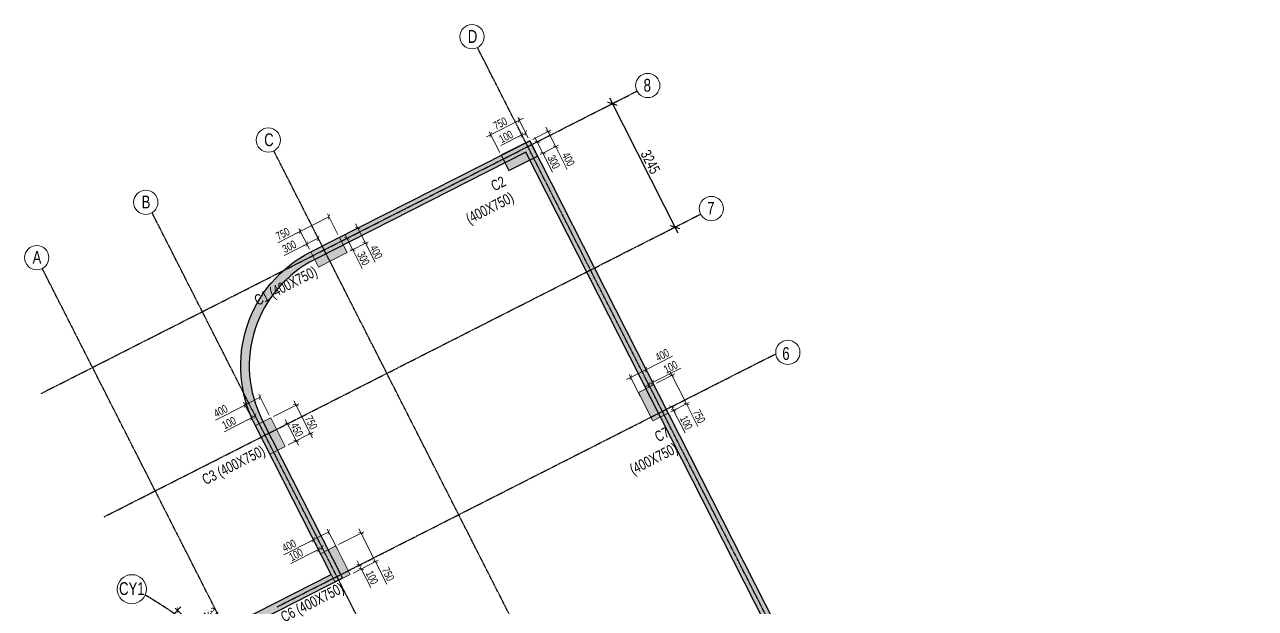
# Model space of a CAD drawing. Header units: millimetres. Extents: x 356 to 40629, y 2483 to 64847.
# Drawn here: x 8454 to 37287, y 51162 to 64847 of the extents above; entities that cross this region are included whole.
import ezdxf

# ---------------------------------------------------------------- set-up
doc = ezdxf.new("R2010")
doc.units = ezdxf.units.MM
doc.linetypes.add('ACAD_ISO10W100', pattern=[18, 12, -3, 0, -3])
doc.linetypes.add('CENTER', pattern=[50.800000000000004, 31.75, -6.349999999999999, 6.349999999999999, -6.349999999999999])
doc.layers.add('Arch-Comments', color=30, linetype='Continuous', plot=False)
for name, color, linetype in [('S - DIM', 8, 'Continuous'), ('S- Structural', 5, 'Continuous'), ('S-COLUMN NO', 6, 'Continuous'), ('S-GRID', 251, 'CENTER'), ('STR-RC WALL', 4, 'Continuous')]:
    doc.layers.add(name, color=color, linetype=linetype)
for name, color, linetype, lineweight in [('S - SEC CUT', 4, 'Continuous', 13), ('S-COL HATCH', 8, 'Continuous', 0), ('S-COLUMN', 6, 'Continuous', 9), ('S-GRID-IDEN', 1, 'Continuous', 9), ('STR-COL-DIM', 8, 'Continuous', 18)]:
    doc.layers.add(name, color=color, linetype=linetype, lineweight=lineweight)
doc.styles.add('EL', font='swisscl.ttf')
doc.styles.add('SOBHA', font='swisscl.ttf')
doc.styles.add('Swis721 LtCn BT_14', font='swisscl.ttf', dxfattribs={"height": 2.5})
doc.dimstyles.new('S-100', dxfattribs={"dimscale": 100, "dimtxt": 2.5, "dimasz": 1.75, "dimexe": 1, "dimexo": 0, "dimgap": 0.5, "dimtad": 1, "dimdec": 0, "dimrnd": 0.0005, "dimzin": 0, "dimdsep": 46, "dimtxsty": 'EL', "dimblk": 'ARCHTICK', "dimcen": 0.09, "dimdle": 1.5, "dimclrd": 251, "dimclre": 251, "dimclrt": 3, "dimadec": 0, "dimazin": 0, "dimtfac": 1, "dimtdec": 0, "dimtofl": 0, "dimtmove": 0, "dimatfit": 3, "dimfxl": 2, "dimtolj": 1, "dimtzin": 0, "dimlwd": -1, "dimlwe": -1, "dimarcsym": 0})
doc.dimstyles.new('S-75', dxfattribs={"dimscale": 75, "dimtxt": 2.5, "dimasz": 1.25, "dimexe": 1, "dimexo": 1, "dimgap": 0.5, "dimtad": 1, "dimdec": 0, "dimrnd": 0.0005, "dimzin": 0, "dimdsep": 46, "dimtxsty": 'EL', "dimblk": 'ARCHTICK', "dimcen": 0.09, "dimdle": 1.5, "dimclrd": 251, "dimclre": 251, "dimclrt": 3, "dimadec": 0, "dimazin": 0, "dimtfac": 1, "dimtdec": 0, "dimtofl": 0, "dimtmove": 0, "dimatfit": 3, "dimfxl": 2, "dimtolj": 1, "dimtzin": 0, "dimlwd": -1, "dimlwe": -1, "dimarcsym": 0})

# ---------------------------------------------------------------- blocks, each defined once
blk = doc.blocks.new('A$Cb8b67056')
h = blk.add_hatch(color=9)
h.dxf.hatch_style = 1
h.paths.add_polyline_path([(8290.856559183449, 37694.23861584813), (8109.76406216994, 38050.89742692933), (7441.02879140526, 37711.34899498895), (7622.121288448572, 37354.69018392824)])
at = {"layer": 'S- Structural', "linetype": 'Continuous', "ltscale": 150}
h = blk.add_hatch(color=9, dxfattribs=at)
h.dxf.hatch_style = 1
edge = h.paths.add_edge_path()
edge.add_line((5807.231594830751, 12100.59479809925), (2170.05579572171, 19264.10332269408))
edge.add_line((2170.05579572171, 19264.10332269408), (1489.472176007926, 26657.21466716565))
edge.add_line((1489.472176007926, 26657.21466716565), (3728.266037367285, 27794.81120231934))
edge.add_line((3728.266037367285, 27794.81120231934), (1844.377297986299, 31505.10029564239))
edge.add_arc((4340.987067278475, 32772.75153307244), 2799.99999997912, 116.9190531344876, 206.9191393834795, ccw=False)
edge.add_line((3073.339588068426, 35269.36321058869), (8021.980591766537, 37782.0216069445))
edge.add_line((8021.980591766537, 37782.0216069445), (23355.78914291039, 7582.327987978235))
edge.add_line((23355.78914289921, 7582.327987981961), (23655.87691638991, 7433.07305499725))
edge.add_line((23655.87691638991, 7433.073054999113), (8109.76406216994, 38050.89742692933))
edge.add_line((8109.76406216994, 38050.89742692933), (2982.793339550495, 35447.69261612743))
edge.add_arc((4340.987067304552, 32772.75153306313), 2999.999999995948, 116.9190531349365, 206.9191393746611)
edge.add_line((1666.048028551042, 31414.55377907679), (3459.370654888451, 27882.51621532999))
edge.add_line((3459.370654888451, 27882.51621532999), (1277.897189196199, 26774.04584700801))
edge.add_line((1277.897189196199, 26774.04584700801), (1974.396156910807, 19207.68940117582))
edge.add_line((1974.396156910807, 19207.68940117582), (5628.901432771236, 12010.05003955401))
edge.add_arc((5138.493487108498, 11761.05195355415), 550.000000000673, -55.26835309946023, 26.91857442020938, ccw=False)
edge.add_line((5451.846935074776, 11309.04574049264), (1479.811843946576, 8555.431176617743))
edge.add_arc((3783.758937876672, 5553.988275555894), 3783.758937876922, 127.5103189442116, 321.5458748085917)
edge.add_arc((10674.1225875616, -106.6734657865017), 5134.554712997532, 121.7000063388154, 139.8956220612543, ccw=False)
edge.add_arc((7482.877482585609, 3215.818111116067), 1156.476061322927, 64.75738685450551, 77.44847160495435)
edge.add_arc((10674.12506752833, -106.6764474660158), 5334.558594571288, 123.4431513525636, 130.4710645838518)
edge.add_arc((3918.060007754713, 5522.799907045438), 3649.21157276052, 334.4952862525346, 352.5911324981943)
edge.add_arc((13744.42951834202, 6402.660584609956), 6352.813823196775, 192.273054173958, 198.9020784623342)
edge.add_arc((7596.619377020747, 3548.086429560557), 808.3629911147658, 62.00510955947499, 80.20074890027598, ccw=False)
edge.add_arc((13744.22765110805, 6402.604268737137), 6152.604599122085, 149.3687673032812, 200.3614136317161, ccw=False)
edge.add_line((8450.13034113124, 9537.421173378825), (8602.986807387322, 9795.55384345539))
edge.add_line((8602.986807387322, 9795.55384345539), (8430.900085888803, 9897.466356348246))
edge.add_line((8430.900085888803, 9897.466356350109), (8279.858929049224, 9636.059023328125))
edge.add_line((8279.858929049224, 9636.059023326263), (8177.606952603907, 9463.375281302258))
edge.add_arc((13744.22765161469, 6402.604269662872), 6352.604599087477, 151.1960846543933, 161.718345873737)
edge.add_arc((20907.5512566939, 4235.684506366029), 13835.40195395883, 162.5031577640508, 163.8354996245798)
edge.add_arc((13744.2276516743, 6402.604269649834), 6352.604599149819, 164.6203115153375, 177.5277736576635)
edge.add_arc((3784.689402069897, 5554.166403094306), 3783.195864278834, 17.25924951997855, 49.79893577597156)
edge.add_line((6226.635928273201, 8443.711023040116), (6061.638641390949, 8320.896379677579))
edge.add_arc((3784.689402069897, 5554.166403090581), 3583.195864279514, -26.62030740346222, 50.54647806681419, ccw=False)
edge.add_arc((3784.842164400965, 5554.38356682472), 3583.156610919557, 321.57557375097235, 333.3754936610169, ccw=False)
edge.add_arc((10674.11820478737, -106.6684050746262), 5334.548104353082, 139.9269993831257, 140.0717028247857)
edge.add_arc((3783.586593735964, 5554.064820410683), 3583.593159090097, 244.65159362045858, 321.3767173958822, ccw=False)
edge.add_line((2249.373223498464, 2315.495805481449), (2071.021750576794, 2406.166857030243))
edge.add_arc((3783.586593743414, 5554.064820418134), 3583.593159100507, 127.5853800739763, 241.4522875115809, ccw=False)
edge.add_line((1597.799107532948, 8393.866397125646), (5565.793643429875, 11144.67984483577))
edge.add_arc((5138.493487101048, 11761.05195355415), 750.0000000030553, 304.7316469014331, 386.9185744199305)
at = {"color": 4, "ltscale": 20}
blk.add_lwpolyline([(6186.973371487111, 8474.408201230692, -0.1463558368927955), (7397.62163554877, 6678.606096195057, -0.1243819287286583), (8279.859100800008, 9636.059258272871), (8430.89488395676, 9897.469437016174), (8602.98160545528, 9795.556924123317), (8450.13034113124, 9537.421173378825, 0.2262431691890696), (7976.059161696582, 4261.862427482381, 0.0795606898011945), (6746.844522912055, 3200.914643952624, -1.130647793762396), (1479.811843946576, 8555.431176617743), (5451.846935078502, 11309.0457404945, 0.3748146044806575), (5628.901432771236, 12010.05003955587), (1974.396156910807, 19207.68940117582), (1277.897189196199, 26774.04584700614), (3459.419194739312, 27882.54087984562), (1666.048028748482, 31414.55377868563, -0.4142140032682225), (2982.793339543045, 35447.69261612371), (8109.763748843223, 38050.89726102911), (23655.87691638991, 7433.07305499725), (23654.79470431805, 7432.878890320658)], format="xyb", dxfattribs=at)
at = {"color": 4, "linetype": 'Continuous'}
blk.add_lwpolyline([(23654.79474387318, 7432.878667812794), (13719.65580639988, 5650.369751168415, -0.5701340176886465), (13096.63817634433, 6786.064246820285), (13249.49079991132, 7044.202293066309), (13421.58368263393, 6942.300184711815), (13268.73388562351, 6684.166911980137, 0.5584873636583173), (13706.69440739974, 5851.245968637988), (23355.78914291039, 7582.327987978235), (8021.980591822416, 37782.02160697244), (3073.339588060975, 35269.36321058497, 0.4142140032686584), (1844.377297986299, 31505.10029564426), (3728.266037367285, 27794.81120231934), (1489.472176007926, 26657.21466716565), (2170.05579572171, 19264.10332269408), (5807.231594830751, 12100.59479810111, -0.3748146044815324), (5565.793643429875, 11144.67984483577), (1597.799107532948, 8393.866397125646, 2.861785153657656), (6061.046264968812, 8320.889241266996)], format="xyb", dxfattribs=at)
at = {"color": 4}
blk.add_lwpolyline([(8290.856559183449, 37694.23861584813), (8109.76406216994, 38050.89742692933), (7441.02879140526, 37711.34899498895), (7622.121288448572, 37354.69018392824)], close=True, dxfattribs=at)
blk = doc.blocks.new('A$Cdfa6e004')
at = {"layer": 'S- Structural', "linetype": 'Continuous', "ltscale": 150}
h = blk.add_hatch(color=9, dxfattribs=at)
h.dxf.hatch_style = 1
h.paths.add_polyline_path([(23655.8770232549, 7383.073010450992), (8109.763748843237, 38000.89742695168), (2982.793339552038, 35397.69278205084, 0.4142140032453268), (1666.048028637771, 31364.55394482628), (3459.419194739326, 27832.54104576819), (1277.897189196214, 26724.04601292872), (1974.396156910821, 19157.6895670984), (5628.901432771818, 11960.05020547733, -0.3748146044818459), (5451.846935075606, 11259.04590641505), (1479.811843946591, 8505.431342540316, 1.130647793762394), (6746.844522912055, 3150.914809875183, -0.013347701598568), (6928.940196388154, 3355.770499094833), (6997.608431965403, 3512.889151051226), (6828.023216965099, 3613.682597231709, -1.197867751285366), (1597.799107532963, 8343.866563048228), (5565.793643428784, 11094.68001075758, 0.3748146044814529), (5807.231594831464, 12050.5949640223), (2170.055795721724, 19214.10348861665), (1489.472176007941, 26607.21483308823), (3728.266037367299, 27744.81136824191), (1844.377298084073, 31455.10046137428, -0.4142140032920218), (3073.339588067597, 35219.36337651089), (8021.980591822432, 37732.02177289502), (23355.78914291042, 7532.32815390081), (13706.69440739976, 5801.246134560563, -0.5584873636583173), (13268.73388562353, 6634.167077902711), (13096.63817634435, 6736.06441274286, 0.5701340176886461), (13719.65580639989, 5600.36991709099)])
at = {"layer": 'STR-RC WALL', "linetype": 'Continuous'}
for points in [[(8450.13034113124, 9487.421339301392, 0.2262431691890696), (7976.059161696582, 4211.862593404949, 0.0795606898011945), (6746.844522912055, 3150.914809875191, -1.130647793762396), (1479.811843946576, 8505.43134254031), (5451.846935078502, 11259.04590641707, 0.3748146044806575), (5628.901432771236, 11960.05020547844), (1974.396156910807, 19157.68956709839), (1277.897189196199, 26724.04601292871), (3459.419194739312, 27832.54104576819), (1666.048028748482, 31364.5539446082, -0.4142140032682225), (2982.793339543045, 35397.69278204627), (8109.763748843223, 38000.89742695168), (23655.87691638991, 7383.073220919817), (23654.79470431805, 7382.879056243226)], [(23654.79474387318, 7382.878833735361), (13719.65580639988, 5600.369917090983, -0.5701340176886465), (13096.63817634433, 6736.064412742853), (13268.73388562351, 6634.167077902704, 0.5584873636583173), (13706.69440739974, 5801.246134560555), (23355.78914291039, 7532.328153900802), (8021.980591822416, 37732.02177289501), (3073.339588060975, 35219.36337650754, 0.4142140032686584), (1844.377297986299, 31455.10046156682), (3728.266037367285, 27744.81136824191), (1489.472176007926, 26607.21483308822), (2170.05579572171, 19214.10348861664), (5807.231594830751, 12050.59496402368, -0.3748146044815324), (5565.793643429875, 11094.68001075834), (1597.799107532948, 8343.866563048214, 2.861785153657656), (6061.046264968812, 8270.889407189561)]]:
    blk.add_lwpolyline(points, format="xyb", dxfattribs=at)
blk = doc.blocks.new('_ArchTick')
at = {"color": 0, "linetype": 'ByBlock', "const_width": 0.15}
blk.add_lwpolyline([(-0.5, -0.5), (0.5, 0.5)], dxfattribs=at)
blk = doc.blocks.new('*D438')
at = {"layer": 'STR-COL-DIM', "color": 251, "linetype": 'Continuous', "transparency": 16777216}
for p, q in [((23233.44868141296, 56317.73071029488), (23129.70678900965, 56522.04872793033)), ((23163.66163220402, 56455.17520085387), (23826.24345751626, 56791.59923836865)), ((22974.43499653341, 56359.09591472548), (23163.66163220402, 56455.17520085387)), ((23144.53233635704, 56272.58368895805), (23040.79044395373, 56476.9017065935))]:
    blk.add_line(p, q, dxfattribs=at)
at = {"layer": 'STR-COL-DIM', "color": 251, "transparency": 16777216, "xscale": 93.75, "yscale": 93.75, "zscale": 93.75}
for p, rotation in [((23163.66163220402, 56455.17520085387), 26.91905313534079), ((23074.7452871481, 56410.02817951704), 206.9190531353408)]:
    blk.add_blockref('_ArchTick', p, dxfattribs=dict(at, rotation=rotation))
at = {"layer": 'STR-COL-DIM', "color": 3, "transparency": 16777216, "insert": (23588.23452332206, 56820.49970938582), "char_height": 187.5, "attachment_point": 5, "rotation": 26.91905313534079, "style": 'EL'}
blk.add_mtext('\\A1;100', dxfattribs=at)
blk = doc.blocks.new('*D439')
at = {"layer": 'STR-COL-DIM', "color": 251, "linetype": 'Continuous', "transparency": 16777216}
for p, q in [((23549.63132387354, 55860.67519065917), (23680.10865610479, 55926.92411686512)), ((23595.01605427545, 55771.28991476102), (23725.4933865067, 55837.53884096697)), ((23613.23501147512, 55892.96950519095), (23709.5516593883, 55703.27376234828)), ((23658.61974187703, 55803.5842292928), (23925.57100269611, 55277.82343070787))]:
    blk.add_line(p, q, dxfattribs=at)
at = {"layer": 'STR-COL-DIM', "color": 251, "transparency": 16777216, "xscale": 93.75, "yscale": 93.75, "zscale": 93.75}
for p, rotation in [((23613.23501147512, 55892.96950519095), 116.9188547740658), ((23658.61974187703, 55803.5842292928), 296.9188547740658)]:
    blk.add_blockref('_ArchTick', p, dxfattribs=dict(at, rotation=rotation))
at = {"layer": 'STR-COL-DIM', "color": 3, "transparency": 16777216, "insert": (23954.47229771367, 55515.83226484553), "char_height": 187.5, "attachment_point": 5, "rotation": 296.9188547740658, "style": 'EL'}
blk.add_mtext('\\A1;100', dxfattribs=at)
blk = doc.blocks.new('*D440')
at = {"layer": 'STR-COL-DIM', "color": 251, "linetype": 'Continuous', "transparency": 16777216}
for p, q in [((23255.46782991211, 56440.02554323719), (23683.87388993094, 56657.54725255229)), ((23566.0681287665, 56723.90275448294), (23956.5484696646, 55954.85701240193)), ((23595.0159524336, 55771.29011533791), (24023.42201245243, 55988.81182465301)), ((23956.5484696646, 55954.85701240193), (24225.18866429785, 55425.77378798316))]:
    blk.add_line(p, q, dxfattribs=at)
at = {"layer": 'STR-COL-DIM', "color": 251, "transparency": 16777216, "xscale": 93.75, "yscale": 93.75, "zscale": 93.75}
for p, rotation in [((23617.00034714312, 56623.59244030121), 116.9190266238063), ((23956.5484696646, 55954.85701240193), 296.9190266238063)]:
    blk.add_blockref('_ArchTick', p, dxfattribs=dict(at, rotation=rotation))
at = {"layer": 'STR-COL-DIM', "color": 3, "transparency": 16777216, "insert": (24253.36609249729, 55665.20694873955), "char_height": 187.5, "attachment_point": 5, "rotation": 296.9190266238063, "style": 'EL'}
blk.add_mtext('\\A1;750', dxfattribs=at)
blk = doc.blocks.new('*D457')
at = {"layer": 'STR-COL-DIM', "color": 251, "linetype": 'Continuous', "transparency": 16777216}
for p, q in [((15582.62988648839, 60341.81814370407), (14813.58414262535, 59951.33780630446)), ((15793.6912831219, 59926.13557731488), (15548.67507454174, 60408.69168664646)), ((14913.89445703892, 60002.27002422445), (14383.71543673209, 59733.07344601874)), ((15124.95585367243, 59586.58745783527), (14879.93964509226, 60069.14356716684))]:
    blk.add_line(p, q, dxfattribs=at)
at = {"layer": 'STR-COL-DIM', "color": 251, "transparency": 16777216, "xscale": 93.75, "yscale": 93.75, "zscale": 93.75}
for p, rotation in [((15582.62988648839, 60341.81814370407), 26.91902636298859), ((14913.89445703892, 60002.27002422445), 206.9190263629885)]:
    blk.add_blockref('_ArchTick', p, dxfattribs=dict(at, rotation=rotation))
at = {"layer": 'STR-COL-DIM', "color": 3, "transparency": 16777216, "insert": (14502.24855102197, 59943.00702300554), "char_height": 187.5, "attachment_point": 5, "rotation": 26.919026362988593, "style": 'EL'}
blk.add_mtext('\\A1;750', dxfattribs=at)
blk = doc.blocks.new('*D458')
at = {"layer": 'STR-COL-DIM', "color": 251, "linetype": 'Continuous', "transparency": 16777216}
for p, q in [((15066.17701496263, 59702.35190288324), (14535.68762008545, 59432.99820071644)), ((15333.67128192223, 59838.1709631882), (14965.86666485187, 59651.41975526843)), ((15124.95590054254, 59586.58748163339), (15032.22224988608, 59769.22546962375)), ((15392.45016750214, 59722.40654193835), (15299.71651684568, 59905.04452992871))]:
    blk.add_line(p, q, dxfattribs=at)
at = {"layer": 'STR-COL-DIM', "color": 251, "transparency": 16777216, "xscale": 93.75, "yscale": 93.75, "zscale": 93.75}
for p, rotation in [((15066.17701496263, 59702.35190288324), 206.9189862057132), ((15333.67128192223, 59838.1709631882), 26.91898620571313)]:
    blk.add_blockref('_ArchTick', p, dxfattribs=dict(at, rotation=rotation))
at = {"layer": 'STR-COL-DIM', "color": 3, "transparency": 16777216, "insert": (14654.7678177055, 59643.34720048237), "char_height": 187.5, "attachment_point": 5, "rotation": 26.918986205713132, "style": 'EL'}
blk.add_mtext('\\A1;300', dxfattribs=at)
blk = doc.blocks.new('*D459')
at = {"layer": 'STR-COL-DIM', "color": 251, "linetype": 'Continuous', "transparency": 16777216}
for p, q in [((15939.67014664814, 59804.29363312681), (16070.14724952708, 59870.54301105414)), ((15952.3414576596, 59936.89845847541), (16139.21569499873, 59568.85260123784)), ((16075.61211919652, 59536.55806650433), (16206.08922207546, 59602.80744443167)), ((16139.21569499873, 59568.85260123784), (16364.02746315659, 59126.08937658532))]:
    blk.add_line(p, q, dxfattribs=at)
at = {"layer": 'STR-COL-DIM', "color": 251, "transparency": 16777216, "xscale": 93.75, "yscale": 93.75, "zscale": 93.75}
for p, rotation in [((16003.27372245035, 59836.5881678603), 116.919053134882), ((16139.21569499873, 59568.85260123784), 296.919053134882)]:
    blk.add_blockref('_ArchTick', p, dxfattribs=dict(at, rotation=rotation))
at = {"layer": 'STR-COL-DIM', "color": 3, "transparency": 16777216, "insert": (16392.00838785847, 59366.18074048786), "char_height": 187.5, "attachment_point": 5, "rotation": 296.919053134882, "style": 'EL'}
blk.add_mtext('\\A1;300', dxfattribs=at)
blk = doc.blocks.new('*D460')
at = {"layer": 'STR-COL-DIM', "color": 251, "linetype": 'Continuous', "transparency": 16777216}
for p, q in [((15894.51962214704, 59893.21687756293), (16322.9253134897, 60110.73864898602)), ((16205.11952162561, 60177.09409641332), (16437.14428342474, 59720.12499471441)), ((16075.61211916054, 59536.55806648171), (16504.01781050321, 59754.07983790482)), ((16437.14428342474, 59720.12499471441), (16662.95734116909, 59275.38974598843))]:
    blk.add_line(p, q, dxfattribs=at)
at = {"layer": 'STR-COL-DIM', "color": 251, "transparency": 16777216, "xscale": 93.75, "yscale": 93.75, "zscale": 93.75}
for p, rotation in [((16256.05178641123, 60076.78380579561), 116.919053131949), ((16437.14428342474, 59720.12499471441), 296.919053131949)]:
    blk.add_blockref('_ArchTick', p, dxfattribs=dict(at, rotation=rotation))
at = {"layer": 'STR-COL-DIM', "color": 3, "transparency": 16777216, "insert": (16690.32806418634, 59516.41149472), "char_height": 187.5, "attachment_point": 5, "rotation": 296.91905313194906, "style": 'EL'}
blk.add_mtext('\\A1;400', dxfattribs=at)
blk = doc.blocks.new('*D461')
at = {"layer": 'STR-COL-DIM', "color": 251, "linetype": 'Continuous', "transparency": 16777216}
for p, q in [((13974.22578989315, 56110.01071517121), (13517.25648494555, 55877.98635370986)), ((13828.62774465688, 55513.23647313454), (13583.6120355769, 55995.79208744303)), ((14185.28671436746, 55694.32865768741), (13940.27100528749, 56176.88427199589)), ((13617.56682018256, 55928.91853061835), (12926.98517506696, 55578.27842523257))]:
    blk.add_line(p, q, dxfattribs=at)
at = {"layer": 'STR-COL-DIM', "color": 251, "transparency": 16777216, "xscale": 93.75, "yscale": 93.75, "zscale": 93.75}
for p, rotation in [((13617.56682018256, 55928.91853061835), 206.9190029378265), ((13974.22578989315, 56110.01071517121), 26.91900293782648)]:
    blk.add_blockref('_ArchTick', p, dxfattribs=dict(at, rotation=rotation))
at = {"layer": 'STR-COL-DIM', "color": 3, "transparency": 16777216, "insert": (13047.10695083277, 55789.01854677325), "char_height": 187.5, "attachment_point": 5, "rotation": 26.919002937826484, "style": 'EL'}
blk.add_mtext('\\A1;400', dxfattribs=at)
blk = doc.blocks.new('*D462')
at = {"layer": 'STR-COL-DIM', "color": 251, "linetype": 'Continuous', "transparency": 16777216}
for p, q in [((13859.01501077856, 55674.27312020948), (13669.53933718829, 55578.06822095334)), ((13828.62792041634, 55513.23656237543), (13735.89519744043, 55695.8737802882)), ((13917.79312490827, 55558.50954836226), (13825.06040193236, 55741.14676627504)), ((13769.84980628663, 55629.00013422265), (13125.34602252887, 55301.75801172886))]:
    blk.add_line(p, q, dxfattribs=at)
at = {"layer": 'STR-COL-DIM', "color": 251, "transparency": 16777216, "xscale": 93.75, "yscale": 93.75, "zscale": 93.75}
for p, rotation in [((13769.84980628663, 55629.00013422265), 206.9188523511193), ((13859.01501077856, 55674.27312020948), 26.91885235111939)]:
    blk.add_blockref('_ArchTick', p, dxfattribs=dict(at, rotation=rotation))
at = {"layer": 'STR-COL-DIM', "color": 3, "transparency": 16777216, "insert": (13242.45553226884, 55510.96808010449), "char_height": 187.5, "attachment_point": 5, "rotation": 26.91885235111939, "style": 'EL'}
blk.add_mtext('\\A1;100', dxfattribs=at)
blk = doc.blocks.new('*D463')
at = {"layer": 'STR-COL-DIM', "color": 251, "linetype": 'Continuous', "transparency": 16777216}
for p, q in [((14421.93439885649, 55393.91583576647), (14679.03661763086, 55524.45875618095)), ((14561.23082576417, 55590.81420360362), (14866.82441450095, 54988.95245991059)), ((14625.66345801415, 54992.67467330483), (14882.76567678853, 55123.21759371934))]:
    blk.add_line(p, q, dxfattribs=at)
at = {"layer": 'STR-COL-DIM', "color": 251, "transparency": 16777216, "xscale": 93.75, "yscale": 93.75, "zscale": 93.75}
for p, rotation in [((14612.16309055373, 55490.50391298792), 116.9190531342033), ((14815.89214971139, 55089.26275052629), 296.9190531342033)]:
    blk.add_blockref('_ArchTick', p, dxfattribs=dict(at, rotation=rotation))
at = {"layer": 'STR-COL-DIM', "color": 3, "transparency": 16777216, "insert": (14833.0830950256, 55350.33341055441), "char_height": 187.5, "attachment_point": 5, "rotation": 296.9190531342033, "style": 'EL'}
blk.add_mtext('\\A1;450', dxfattribs=at)
blk = doc.blocks.new('*D464')
at = {"layer": 'STR-COL-DIM', "color": 251, "linetype": 'Continuous', "transparency": 16777216}
for p, q in [((14286.11502604935, 55661.40994405756), (14875.59559542236, 55960.71702676374)), ((14757.78980355389, 56027.07247418325), (15199.20276508527, 55157.71662219502)), ((14625.66345799625, 54992.674673298), (15215.14402736926, 55291.98175600418))]:
    blk.add_line(p, q, dxfattribs=at)
at = {"layer": 'STR-COL-DIM', "color": 251, "transparency": 16777216, "xscale": 93.75, "yscale": 93.75, "zscale": 93.75}
for p, rotation in [((14808.72206834613, 55926.76218356892), 116.919053135733), ((15148.27050029303, 55258.02691280935), 296.919053135733)]:
    blk.add_blockref('_ArchTick', p, dxfattribs=dict(at, rotation=rotation))
at = {"layer": 'STR-COL-DIM', "color": 3, "transparency": 16777216, "insert": (15166.09303482553, 55517.85366783995), "char_height": 187.5, "attachment_point": 5, "rotation": 296.919053135733, "style": 'EL'}
blk.add_mtext('\\A1;750', dxfattribs=at)
blk = doc.blocks.new('*D465')
at = {"layer": 'STR-COL-DIM', "color": 251, "linetype": 'Continuous', "transparency": 16777216}
for p, q in [((15220.47613872285, 52772.0147249377), (14529.89449360741, 52421.37461955202)), ((15577.13510843343, 52953.10690949056), (15120.16580348584, 52721.0825480292)), ((15431.53706319712, 52356.33266745397), (15186.52135411719, 52838.88828176237)), ((15788.1960329077, 52537.42485200683), (15543.18032382776, 53019.98046631523))]:
    blk.add_line(p, q, dxfattribs=at)
at = {"layer": 'STR-COL-DIM', "color": 251, "transparency": 16777216, "xscale": 93.75, "yscale": 93.75, "zscale": 93.75}
for p, rotation in [((15220.47613872285, 52772.0147249377), 206.9190029378265), ((15577.13510843343, 52953.10690949056), 26.91900293782648)]:
    blk.add_blockref('_ArchTick', p, dxfattribs=dict(at, rotation=rotation))
at = {"layer": 'STR-COL-DIM', "color": 3, "transparency": 16777216, "insert": (14650.01626937323, 52632.11474109269), "char_height": 187.5, "attachment_point": 5, "rotation": 26.919002937826484, "style": 'EL'}
blk.add_mtext('\\A1;400', dxfattribs=at)
blk = doc.blocks.new('*D466')
at = {"layer": 'STR-COL-DIM', "color": 251, "linetype": 'Continuous', "transparency": 16777216}
for p, q in [((15338.80281076795, 52538.97116699869), (14694.30081380886, 52211.72711089065)), ((15427.96754731057, 52584.2443084097), (15238.49252015471, 52488.03890220428)), ((15431.53716328432, 52356.33232522924), (15304.84796757167, 52605.84469407418)), ((15520.70189982694, 52401.60546664025), (15394.01270411429, 52651.11783548518))]:
    blk.add_line(p, q, dxfattribs=at)
at = {"layer": 'STR-COL-DIM', "color": 251, "transparency": 16777216, "xscale": 93.75, "yscale": 93.75, "zscale": 93.75}
for p, rotation in [((15338.80281076795, 52538.97116699869), 206.9190531369766), ((15427.96754731057, 52584.2443084097), 26.91905313697664)]:
    blk.add_blockref('_ArchTick', p, dxfattribs=dict(at, rotation=rotation))
at = {"layer": 'STR-COL-DIM', "color": 3, "transparency": 16777216, "insert": (14811.40959039774, 52420.93758966054), "char_height": 187.5, "attachment_point": 5, "rotation": 26.919053136976636, "style": 'EL'}
blk.add_mtext('\\A1;100', dxfattribs=at)
blk = doc.blocks.new('*D467')
at = {"layer": 'STR-COL-DIM', "color": 251, "linetype": 'Continuous', "transparency": 16777216}
for p, q in [((16104.49053254248, 52080.14917756428), (16361.59275131989, 52210.69209797152)), ((16243.786959455, 52277.04754539738), (16340.10426367149, 52087.35213684161)), ((16149.87557197214, 51990.76405962559), (16406.97779074954, 52121.30698003283)), ((16340.10426367149, 52087.35213684161), (16562.8578253932, 51648.64251719651))]:
    blk.add_line(p, q, dxfattribs=at)
at = {"layer": 'STR-COL-DIM', "color": 251, "transparency": 16777216, "xscale": 93.75, "yscale": 93.75, "zscale": 93.75}
for p, rotation in [((16294.71922424184, 52176.7372547803), 116.9190531326458), ((16340.10426367149, 52087.35213684161), 296.9190531326459)]:
    blk.add_blockref('_ArchTick', p, dxfattribs=dict(at, rotation=rotation))
at = {"layer": 'STR-COL-DIM', "color": 3, "transparency": 16777216, "insert": (16591.75829642155, 51886.65145138934), "char_height": 187.5, "attachment_point": 5, "rotation": 296.91905313264584, "style": 'EL'}
blk.add_mtext('\\A1;100', dxfattribs=at)
blk = doc.blocks.new('*D468')
at = {"layer": 'STR-COL-DIM', "color": 251, "linetype": 'Continuous', "transparency": 16777216}
for p, q in [((15810.32744942877, 52659.49948750923), (16399.80801882192, 52958.80657021092)), ((16282.00222695477, 53025.16201763276), (16672.48292368772, 52256.11645623324)), ((16149.87588137148, 51990.76421672505), (16739.35645076462, 52290.07129942673)), ((16672.48292368772, 52256.11645623324), (16941.12336312809, 51727.03335611441))]:
    blk.add_line(p, q, dxfattribs=at)
at = {"layer": 'STR-COL-DIM', "color": 251, "transparency": 16777216, "xscale": 93.75, "yscale": 93.75, "zscale": 93.75}
for p, rotation in [((16332.93449174502, 52924.85172701741), 116.9190531345959), ((16672.48292368772, 52256.11645623324), 296.9190531345959)]:
    blk.add_blockref('_ArchTick', p, dxfattribs=dict(at, rotation=rotation))
at = {"layer": 'STR-COL-DIM', "color": 3, "transparency": 16777216, "insert": (16969.30068054166, 51966.46652990849), "char_height": 187.5, "attachment_point": 5, "rotation": 296.9190531345959, "style": 'EL'}
blk.add_mtext('\\A1;750', dxfattribs=at)
blk = doc.blocks.new('*D486')
at = {"layer": 'STR-COL-DIM', "color": 251, "linetype": 'Continuous', "transparency": 16777216}
for p, q in [((13025.87974902351, 50724.2471914117), (12659.87489263488, 51059.47257238152)), ((12905.73029896763, 50593.06594825626), (13076.53617635033, 50779.55475301481)), ((13387.34073936013, 50393.1835563908), (13025.87974902351, 50724.2471914117)), ((13184.22994689957, 50337.98695422559), (13355.03582428229, 50524.47575898415))]:
    blk.add_line(p, q, dxfattribs=at)
at = {"layer": 'STR-COL-DIM', "color": 251, "transparency": 16777216, "xscale": 93.75, "yscale": 93.75, "zscale": 93.75}
for p, rotation in [((13025.87974902351, 50724.2471914117), 137.513301172802), ((13304.37939695546, 50469.16819738103), 317.5133011728021)]:
    blk.add_blockref('_ArchTick', p, dxfattribs=dict(at, rotation=rotation))
at = {"layer": 'STR-COL-DIM', "color": 3, "transparency": 16777216, "insert": (12898.57712628758, 51022.07525178667), "char_height": 187.5, "attachment_point": 5, "rotation": 317.5133011728021, "style": 'EL'}
blk.add_mtext('\\A1;378', dxfattribs=at)
blk = doc.blocks.new('*D152')
at = {"layer": 'S - DIM', "color": 251, "linetype": 'Continuous', "transparency": 16777216}
for p, q in [((118431.5066804575, -29045.31018652789), (120036.6083535661, -32206.53256575333)), ((118281.6059047882, -29289.6498833773), (118588.5810696175, -29133.78411641695)), ((119750.8882051114, -32183.37815430098), (120057.8633699406, -32027.51238734063))]:
    blk.add_line(p, q, dxfattribs=at)
at = {"layer": 'S - DIM', "color": 251, "transparency": 16777216, "xscale": 175, "yscale": 175, "zscale": 175}
for p, rotation in [((118499.4163668502, -29179.05724067878), 116.9190531370577), ((119968.6986671734, -32072.78551160245), 296.9190531370577)]:
    blk.add_blockref('_ArchTick', p, dxfattribs=dict(at, rotation=rotation))
at = {"layer": 'S - DIM', "color": 3, "transparency": 16777216, "insert": (119392.944226055, -30545.24710146894), "char_height": 250, "attachment_point": 5, "rotation": 296.91905313705774, "style": 'EL'}
blk.add_mtext('\\A1;3245', dxfattribs=at)
blk = doc.blocks.new('*D165')
at = {"layer": 'STR-COL-DIM', "color": 251, "linetype": 'Continuous', "transparency": 16777216}
for p, q in [((108394.5856022179, -40973.84859054219), (106900.9983022893, -42544.81002784366)), ((109254.6627393745, -41946.79503065046), (108262.7145980952, -41003.70304199697)), ((107916.1081053499, -43354.69245443973), (106924.1599640706, -42411.60046578623))]:
    blk.add_line(p, q, dxfattribs=at)
at = {"layer": 'STR-COL-DIM', "color": 251, "transparency": 16777216, "xscale": 93.75, "yscale": 93.75, "zscale": 93.75}
for p, rotation in [((108317.0692692659, -41055.3805972983), 46.44630425049523), ((106978.5146352413, -42463.27802108756), 226.4463042504953)]:
    blk.add_blockref('_ArchTick', p, dxfattribs=dict(at, rotation=rotation))
at = {"layer": 'STR-COL-DIM', "color": 3, "transparency": 16777216, "insert": (107551.0238966159, -41667.32734434045), "char_height": 187.5, "attachment_point": 5, "rotation": 46.446304250495224, "style": 'EL'}
blk.add_mtext('\\A1;1943', dxfattribs=at)
blk = doc.blocks.new('*D521')
at = {"layer": 'STR-COL-DIM', "color": 251, "linetype": 'Continuous', "transparency": 16777216}
for p, q in [((19271.81899610544, 62214.99402212156), (20141.17484812117, 62656.40698365915)), ((20251.92623169605, 62189.7920869988), (20006.90971431211, 62672.34824594408)), ((19583.19096090971, 61850.24365504427), (19338.17444352578, 62332.79981398956))]:
    blk.add_line(p, q, dxfattribs=at)
at = {"layer": 'STR-COL-DIM', "color": 251, "transparency": 16777216, "xscale": 93.75, "yscale": 93.75, "zscale": 93.75}
for p, rotation in [((20040.86455750647, 62605.47471886762), 26.91905313532633), ((19372.12928672013, 62265.92628691309), 206.9190531353263)]:
    blk.add_blockref('_ArchTick', p, dxfattribs=dict(at, rotation=rotation))
at = {"layer": 'STR-COL-DIM', "color": 3, "transparency": 16777216, "insert": (19595.89169800646, 62529.28984538653), "char_height": 187.5, "attachment_point": 5, "rotation": 26.919053135326333, "style": 'EL'}
blk.add_mtext('\\A1;750', dxfattribs=at)
blk = doc.blocks.new('*D522')
at = {"layer": 'STR-COL-DIM', "color": 251, "linetype": 'Continuous', "transparency": 16777216}
for p, q in [((20193.14672239117, 62305.55740167094), (20003.92008672057, 62209.47811554256)), ((20163.00988664012, 62144.64506566195), (20070.27553414089, 62327.28390741057)), ((20251.92623169604, 62189.79208699878), (20159.1918791968, 62372.4309287474)), ((20104.23037733525, 62260.41038033411), (19613.14933068071, 62011.0653754592))]:
    blk.add_line(p, q, dxfattribs=at)
at = {"layer": 'STR-COL-DIM', "color": 251, "transparency": 16777216, "xscale": 93.75, "yscale": 93.75, "zscale": 93.75}
for p, rotation in [((20104.23037733525, 62260.41038033411), 206.9190531353408), ((20193.14672239117, 62305.55740167094), 26.91905313534079)]:
    blk.add_blockref('_ArchTick', p, dxfattribs=dict(at, rotation=rotation))
at = {"layer": 'STR-COL-DIM', "color": 3, "transparency": 16777216, "insert": (19730.25810727555, 62220.27585422575), "char_height": 187.5, "attachment_point": 5, "rotation": 26.91905313534079, "style": 'EL'}
blk.add_mtext('\\A1;100', dxfattribs=at)
blk = doc.blocks.new('*D523')
at = {"layer": 'STR-COL-DIM', "color": 251, "linetype": 'Continuous', "transparency": 16777216}
for p, q in [((20397.90512647021, 62067.95015867668), (20528.38222934874, 62134.19953660379)), ((20410.57643748127, 62200.55498402506), (20597.45067482039, 61832.50912678744)), ((20533.84709901859, 61800.21459205415), (20664.32420189712, 61866.46396998127)), ((20597.45067482039, 61832.50912678744), (20822.26244297821, 61389.74590213489))]:
    blk.add_line(p, q, dxfattribs=at)
at = {"layer": 'STR-COL-DIM', "color": 251, "transparency": 16777216, "xscale": 93.75, "yscale": 93.75, "zscale": 93.75}
for p, rotation in [((20461.50870227201, 62100.24469340996), 116.919053134877), ((20597.45067482039, 61832.50912678744), 296.919053134877)]:
    blk.add_blockref('_ArchTick', p, dxfattribs=dict(at, rotation=rotation))
at = {"layer": 'STR-COL-DIM', "color": 3, "transparency": 16777216, "insert": (20850.24336768011, 61629.83726603743), "char_height": 187.5, "attachment_point": 5, "rotation": 296.919053134877, "style": 'EL'}
blk.add_mtext('\\A1;300', dxfattribs=at)
blk = doc.blocks.new('*D524')
at = {"layer": 'STR-COL-DIM', "color": 251, "linetype": 'Continuous', "transparency": 16777216}
for p, q in [((20352.75460196887, 62156.87340311274), (20781.16029331154, 62374.39517453585)), ((20663.35450144745, 62440.75062196315), (20895.37926324658, 61983.78152026424)), ((20533.84709898238, 61800.21459203154), (20962.25279032505, 62017.73636345465)), ((20895.37926324658, 61983.78152026424), (21165.90175627968, 61450.99174527588))]:
    blk.add_line(p, q, dxfattribs=at)
at = {"layer": 'STR-COL-DIM', "color": 251, "transparency": 16777216, "xscale": 93.75, "yscale": 93.75, "zscale": 93.75}
for p, rotation in [((20714.28676623307, 62340.44033134543), 116.919053131949), ((20895.37926324658, 61983.78152026424), 296.919053131949)]:
    blk.add_blockref('_ArchTick', p, dxfattribs=dict(at, rotation=rotation))
at = {"layer": 'STR-COL-DIM', "color": 3, "transparency": 16777216, "insert": (21193.27247929693, 61692.01349400744), "char_height": 187.5, "attachment_point": 5, "rotation": 296.91905313194906, "style": 'EL'}
blk.add_mtext('\\A1;400', dxfattribs=at)
blk = doc.blocks.new('*D533')
at = {"layer": 'STR-COL-DIM', "color": 251, "linetype": 'Continuous', "transparency": 16777216}
for p, q in [((23233.44868141294, 56317.73071029487), (22976.27551838736, 56824.22919071697)), ((23010.23036158175, 56757.35566364051), (23632.07555792642, 57073.09579364632)), ((22553.26125992476, 56525.3309018285), (23010.23036158175, 56757.35566364051)), ((22876.78987037062, 56136.63821327443), (22619.61670734505, 56643.13669369653))]:
    blk.add_line(p, q, dxfattribs=at)
at = {"layer": 'STR-COL-DIM', "color": 251, "transparency": 16777216, "xscale": 93.75, "yscale": 93.75, "zscale": 93.75}
for p, rotation in [((23010.23036158175, 56757.35566364051), 26.91905313535523), ((22653.57155053943, 56576.26316662008), 206.9190531353552)]:
    blk.add_blockref('_ArchTick', p, dxfattribs=dict(at, rotation=rotation))
at = {"layer": 'STR-COL-DIM', "color": 3, "transparency": 16777216, "insert": (23391.05380919323, 57100.46651664926), "char_height": 187.5, "attachment_point": 5, "rotation": 26.919053135355227, "style": 'EL'}
blk.add_mtext('\\A1;400', dxfattribs=at)
blk = doc.blocks.new('BASEMENT COLUMNS')
at = {"layer": 'S-COL HATCH'}
h = blk.add_hatch(color=256, dxfattribs=at)
h.dxf.hatch_style = 1
h.paths.add_polyline_path([(750.0000000259824, -86042.7003758531), (749.9999999925202, -85642.70037583639), (7.3559931e-09, -85642.70037586053), (-7.55972e-09, -86042.7003758624)])
h = blk.add_hatch(color=256, dxfattribs=at)
h.dxf.hatch_style = 1
h.paths.add_polyline_path([(5750.000000096777, -86042.70072593536), (5750.00000011173, -85642.70072594286), (5000.000000074484, -85642.70072595954), (5000.00000010425, -86042.700725954)])
h = blk.add_hatch(color=256, dxfattribs=at)
h.dxf.hatch_style = 1
h.paths.add_polyline_path([(-2999.999006204456, -89437.80413951539), (-2599.999006204333, -89437.80413948561), (-2600.000388689339, -88687.80413949478), (-3000.000388681885, -88687.80413950793)])
h = blk.add_hatch(color=256, dxfattribs=at)
h.dxf.hatch_style = 1
h.paths.add_polyline_path([(-2999.999956015494, -92804.26005986333), (-2599.999956037871, -92804.26005986893), (-2599.999609038259, -92054.2600598428), (-2999.999609001036, -92054.26005988377)])
h = blk.add_hatch(color=256, dxfattribs=at)
h.dxf.hatch_style = 1
h.paths.add_polyline_path([(5349.999712381432, -92804.26005981491), (5749.999712321885, -92804.26005983725), (5750.00005932898, -92054.26005980925), (5350.000059347505, -92054.26005984657)])
at = {"layer": 'S-COLUMN'}
for points in [[(750.0000000259824, -86042.7003758531), (749.9999999925202, -85642.70037583639), (7.3559931e-09, -85642.70037586053), (-7.55972e-09, -86042.7003758624)], [(5750.000000096777, -86042.70072593536), (5750.00000011173, -85642.70072594286), (5000.000000074484, -85642.70072595954), (5000.00000010425, -86042.700725954)], [(-2999.999006204456, -89437.80413951539), (-2599.999006204333, -89437.80413948561), (-2600.000388689339, -88687.80413949478), (-3000.000388681885, -88687.80413950793)], [(-2999.999956015494, -92804.26005986333), (-2599.999956037871, -92804.26005986893), (-2599.999609038259, -92054.2600598428), (-2999.999609001036, -92054.26005988377)], [(5349.999712381432, -92804.26005981491), (5749.999712321885, -92804.26005983725), (5750.00005932898, -92054.26005980925), (5350.000059347505, -92054.26005984657)]]:
    blk.add_lwpolyline(points, close=True, dxfattribs=at)
blk = doc.blocks.new('GRIDS')
at = {"layer": 'S-GRID', "linetype": 'ACAD_ISO10W100', "ltscale": 0.05}
for p, q in [((133565.2459957445, -63752.18580413037), (115342.7920807227, -27863.35079080064)), ((105125.3632508498, -35969.50320354098), (119078.9227143521, -28884.62306733843)), ((127981.8610791779, -64573.57814016374), (110572.2321250662, -30285.58904214773)), ((106594.6455511725, -38863.23147446347), (120568.4159378934, -31768.0892994745)), ((125128.5905870243, -66022.31811837171), (107718.9616330266, -31734.32902057666)), ((122555.5752377871, -67328.75934475871), (105146.0688004605, -33041.01154163118)), ((110642.0693119153, -40976.24332028027), (122313.6170316083, -35050.04815736824))]:
    blk.add_line(p, q, dxfattribs=at)
blk.add_arc((102347.6614202596, -49595.95344904262, 1.3216095e-09), 10311.2632911457, 291.9205277131326, 59.65161587217703, dxfattribs=at)
at = {"layer": 'S-GRID-IDEN'}
for centre, radius in [((115214.0297735372, -27609.75546163724), 284.4122408146794), ((119331.4068766931, -28753.69533730311), 284.4122408146794), ((110443.4698182113, -30031.99371281648), 284.4122408146794), ((107571.5946303151, -31491.07341583742), 284.4122408146794), ((120820.9001002337, -31637.161569438), 284.4122408146794), ((105017.3064932748, -32787.41621246791), 284.4122408146794), ((122612.4854850362, -35010.45055295513), 284.4122408146794), ((107244.7587605033, -40560.98242869548, 1.3216095e-09), 341.2946889776153)]:
    blk.add_circle(centre, radius, dxfattribs=at)
at = {"layer": 'S-GRID-IDEN', "color": 2, "style": 'SOBHA'}
for s, p in [('D', (115116.3204692902, -27753.37173480338)), ('8', (119233.6975724461, -28897.31161046925)), ('C', (110345.7605139642, -30175.60998598263)), ('B', (107473.885326068, -31634.68968900357)), ('7', (120723.1907959867, -31780.77784260414)), ('A', (104919.5971890277, -32931.03248563406)), ('6', (122482.3012032313, -35185.30168866028, 1.9833529e-09))]:
    blk.add_text(s, height=300, rotation=5.97530384e-08, dxfattribs=at).set_placement(p)
blk.add_text('CY1', height=300, dxfattribs=at).set_placement((106945.3386033098, -40695.96821115966, 1.3216095e-09))
at = {"layer": 'S - DIM', "color": 2}
dim = blk.add_aligned_dim(p1=(118281.6059047882, -29289.64988337731), p2=(119750.8882051114, -32183.37815430098), distance=244.27879564691253, dimstyle='S-100', dxfattribs=at)
dim.commit()
dim.dimension.update_dxf_attribs({"geometry": '*D152', "text_midpoint": (119392.944226055, -30545.24710146894)})
at = {"layer": 'STR-COL-DIM'}
dim = blk.add_aligned_dim(p1=(109309.0174105453, -41998.4725859518, 1.3216095e-09), p2=(107970.4627765207, -43406.37000974107, 1.3216095e-09), distance=-1368.7160458071965, dimstyle='S-75', dxfattribs=at)
dim.commit()
dim.dimension.update_dxf_attribs({"geometry": '*D165', "text_midpoint": (107551.0238966159, -41667.32734434045)})

msp = doc.modelspace()

# ---------------------------------------------------------------- hatches: boundary and pattern name
at = {"layer": 'S-COL HATCH'}
h = msp.add_hatch(color=256, dxfattribs=at)
h.dxf.hatch_style = 1
h.paths.add_polyline_path([(20466.97357189361, 61766.25974883931), (20285.8810748904, 62122.91855992234), (19617.14580408423, 61783.3701279783), (19798.23830112814, 61426.7113169138)])
h = msp.add_hatch(color=256, dxfattribs=at)
h.dxf.hatch_style = 1
h.paths.add_polyline_path([(16008.73827480035, 59502.60384820874), (15827.64577774299, 59859.26265929144), (15158.91050698665, 59519.71422736439), (15340.00300399408, 59163.05541627299)])
h = msp.add_hatch(color=256, dxfattribs=at)
h.dxf.hatch_style = 1
h.paths.add_polyline_path([(23171.48366307066, 55556.24283884078), (23528.14247411061, 55737.33533581375), (23188.59435159353, 56406.07076372019), (22831.93554054404, 56224.97826667549)])
h = msp.add_hatch(color=256, dxfattribs=at)
h.dxf.hatch_style = 1
h.paths.add_polyline_path([(14202.13235249718, 54777.62795893038), (14558.79116356666, 54958.72045597681), (14219.24149896995, 55627.45510085495), (13862.58268789955, 55446.3626038268)])
h = msp.add_hatch(color=256, dxfattribs=at)
h.dxf.hatch_style = 1
h.paths.add_polyline_path([(15726.23127740866, 51775.93711363498), (16082.89008847422, 51957.02961063971), (15743.34196595133, 52625.76503854111), (15386.68315492007, 52444.67254150158)])

# ---------------------------------------------------------------- linework, layer by layer
at = {"layer": 'S-COLUMN'}
for points in [[(20466.97357189361, 61766.25974883931), (20285.8810748904, 62122.91855992234), (19617.14580408423, 61783.3701279783), (19798.23830112814, 61426.7113169138)], [(16008.73827480035, 59502.60384820874), (15827.64577774299, 59859.26265929144), (15158.91050698665, 59519.71422736439), (15340.00300399408, 59163.05541627299)], [(23171.48366307066, 55556.24283884078), (23528.14247411061, 55737.33533581375), (23188.59435159353, 56406.07076372019), (22831.93554054404, 56224.97826667549)], [(14202.13235249718, 54777.62795893038), (14558.79116356666, 54958.72045597681), (14219.24149896995, 55627.45510085495), (13862.58268789955, 55446.3626038268)], [(15726.23127740866, 51775.93711363498), (16082.89008847422, 51957.02961063971), (15743.34196595133, 52625.76503854111), (15386.68315492007, 52444.67254150158)]]:
    msp.add_lwpolyline(points, close=True, dxfattribs=at)

# ---------------------------------------------------------------- block references
at = {"layer": 'Arch-Comments', "color": 4, "ltscale": 20}
msp.add_blockref('A$Cb8b67056', (12176.11701272049, 24072.02113299297), dxfattribs=at)
at = {"layer": 'S - SEC CUT', "ltscale": 20}
msp.add_blockref('A$Cdfa6e004', (12176.11732604714, 24122.02113297067), dxfattribs=at)
at = {"layer": 'S-COLUMN', "rotation": 26.91905313264673}
msp.add_blockref('BASEMENT COLUMNS', (-23614.21564949174, 135882.7734623324), dxfattribs=at)
at = {"layer": 'S-GRID', "color": 2}
msp.add_blockref('GRIDS', (-96278.71858553214, 92172.33371275903), dxfattribs=at)

# ---------------------------------------------------------------- texts
at = {"layer": 'S-COLUMN NO', "char_height": 250, "attachment_point": 1, "rotation": 27.000000000000004, "style": 'Swis721 LtCn BT_14'}
for s, insert, width, line_spacing_factor in [('\\pxsm1,qr;C2 \\P(400X750)', (18144.29129137392, 60543.52705861455), 1676.475828763906, 0.71860193005887), ('\\pxsm1,qr;C1 (400X750)', (13747.85200775288, 58446.03295837024), 1655.767322565639, 0.684223583832615), ('\\pxsm1,qr;C7 \\P(400X750)', (21981.77571183317, 54664.43247944665), 1675.456594575004, 0.7387131453928764), ('\\pxsm1,qr;C3 (400X750)', (12578.7801950673, 54273.57922475658), 1594.461478521724, 0.6372214225937152), ('\\pxsm1,qr;C6 (400X750)', (14372.5296508159, 51029.33021027107), 1648.749733321883, 0.7264830083138994)]:
    msp.add_mtext(s, dxfattribs=dict(at, insert=insert, width=width, line_spacing_factor=line_spacing_factor))

# ---------------------------------------------------------------- dimensions: what is measured, and where the dimension line sits
at = {"layer": 'STR-COL-DIM', "color": 2}
for base, p1, p2, angle, picture, middle in [((20040.86455750647, 62605.47471886762), (19617.14580410406, 61783.3701279678), (20285.8810748904, 62122.91855992233), 26.91905313532657, '*D521', (19656.3417768061, 62410.23437049467)), ((20193.14672239117, 62305.55740167094), (20196.96472983449, 62077.7715385855), (20285.8810748904, 62122.91855992233), 26.91905313534173, '*D522', (19790.70818607523, 62101.22037933389)), ((20895.37926324658, 61983.78152026424), (20285.8810748904, 62122.91855992233), (20466.97357190391, 61766.25974884112), 296.91905313194854, '*D524', (21074.2170044015, 61631.56341521482)), ((15582.62988648839, 60341.81814370407), (15158.91066561909, 59519.71391489288), (15827.64609506856, 59859.2620343725), 26.919026362988713, '*D457', (14562.69857419109, 59823.95151986746)), ((15333.67128192223, 59838.1709631882), (15158.91066561909, 59519.71391489288), (15426.40493257869, 59655.53297519784), 26.918986205713757, '*D458', (14715.27338450393, 59524.182098019)), ((23010.23036158175, 56757.35566364051), (22910.74471356501, 56069.76468619799), (23267.40352460733, 56250.85718321842), 26.91905313535429, '*D533', (23451.50388799293, 56981.41104175743)), ((23163.66163220402, 56455.17520085387), (23178.48717955141, 56205.71016188159), (23267.40352460733, 56250.85718321842), 26.919053135338892, '*D438', (23648.68460212174, 56701.44423449397)), ((23956.5484696646, 55954.85701240193), (23188.5942871243, 56406.07073098611), (23528.14240964578, 55737.33530308683), 296.9190266238061, '*D440', (24134.31058963438, 55604.75692502846)), ((13974.22578989315, 56110.01071517121), (13862.58252926254, 55446.36291630986), (14219.24149897312, 55627.45510086273), 26.91900293782742, '*D461', (13107.5569253265, 55669.96301892041)), ((15148.27050029303, 55258.02691280935), (14219.24149897312, 55627.45510086273), (14558.78993092002, 54958.71983010317), 296.91905313573295, '*D464', (15047.0375599341, 55457.40358903946)), ((13859.01501077856, 55674.27312020948), (13862.58252926254, 55446.36291630986), (13951.74773375447, 55491.63590229671), 26.918852351123576, '*D462', (13302.9051938566, 55391.91239337538)), ((23613.23501147512, 55892.96950519095), (23528.14240964578, 55737.33530308683), (23482.75767924387, 55826.72057898498, 1.9833529e-09), 116.91885477406393, '*D439', (23835.41661354088, 55455.38259822311)), ((15577.13510843343, 52953.10690949056), (15465.49184780279, 52289.45911062929), (15822.15081751337, 52470.55129518216), 26.91900293782754, '*D465', (14710.46624386696, 52513.05921323985)), ((16672.48292368772, 52256.11645623324), (15743.45392235187, 52625.54464431572), (16083.00235429457, 51956.80937353155), 296.9190531345958, '*D468', (16850.24520564902, 51906.01645111036)), ((15427.96754731057, 52584.2443084097), (15465.4920064806, 52289.45879815374), (15554.65674302321, 52334.73193956476), 26.919053136978516, '*D466', (14871.85966920081, 52301.88211477042))]:
    dim = msp.add_linear_dim(base=base, p1=p1, p2=p2, angle=angle, dimstyle='S-75', dxfattribs=at)
    dim.commit()
    dim.dimension.update_dxf_attribs({"geometry": picture, "text_midpoint": middle, "dimtype": 161})
for p1, p2, distance, picture, middle in [((20331.03159939348, 62033.99531548285), (20466.97357194186, 61766.25974886033), 146.33268415259548, '*D523', (20850.24336768011, 61629.83726603743)), ((15827.64609506856, 59859.2620343725), (16008.73859208207, 59502.60322329129), 480.4655631966157, '*D460', (16690.32806418634, 59516.41149472)), ((15872.79661957141, 59770.33878993297), (16008.73859211979, 59502.6032233105), 146.33268415306745, '*D459', (16392.00838785847, 59366.18074048786)), ((14355.06087177935, 55359.96099257342), (14558.78993093701, 54958.71983011179), 288.3452877524735, '*D463', (14833.0830950256, 55350.33341055441)), ((16037.61700546443, 52046.19433437305), (16083.00204489408, 51956.80921643437), 288.3452877518881, '*D467', (16591.75829642155, 51886.65145138934)), ((13133.57351957275, 50282.67939262248, 1.3216095e-09), (12855.0738716408, 50537.75838665314, 1.3216095e-09), -252.88875429475348, '*D486', (12898.57712628758, 51022.07525178667))]:
    dim = msp.add_aligned_dim(p1=p1, p2=p2, distance=distance, dimstyle='S-75', dxfattribs=at)
    dim.commit()
    dim.dimension.update_dxf_attribs({"geometry": picture, "text_midpoint": middle})

doc.saveas('drawing.dxf')
